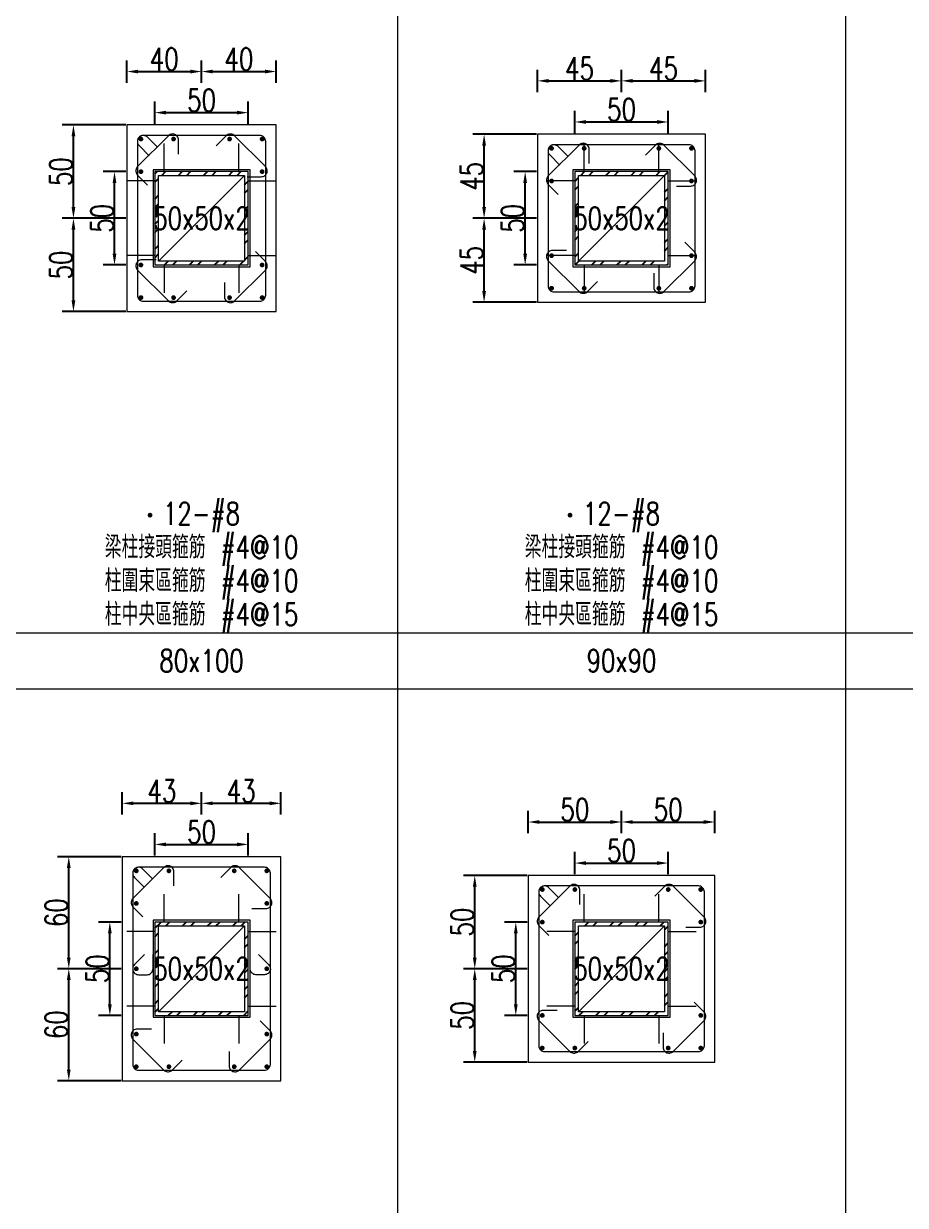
# Model space of a CAD drawing. Header units: millimetres. Extents: x 0 to 3905, y 0 to 8880.
# Drawn here: x 2925 to 3397, y 7763 to 8396 of the extents above; entities that cross this region are included whole.
import ezdxf
from ezdxf.enums import TextEntityAlignment as Align

# ---------------------------------------------------------------- set-up
doc = ezdxf.new("R2010")
doc.units = ezdxf.units.MM
doc.layers.get('DEFPOINTS').update_dxf_attribs({"color": 3})
for name, color, linetype in [('Hatch線', 6, 'Continuous'), ('主筋斷面', 2, 'Continuous'), ('文字-主筋根數', 7, 'Continuous'), ('文字-剪力筋 中央區', 7, 'Continuous'), ('文字-剪力筋-BC', 7, 'Continuous'), ('文字-剪力筋-圍束區', 7, 'Continuous'), ('文字-斷面尺寸', 7, 'Continuous'), ('文字-輔助字', 7, 'Continuous'), ('柱斷面線', 4, 'Continuous'), ('標註字', 4, 'Continuous'), ('箍筋線', 1, 'Continuous'), ('網格線', 7, 'Continuous'), ('鋼柱', 11, 'Continuous')]:
    doc.layers.add(name, color=color, linetype=linetype)
doc.styles.add('note', font='txt.shx', dxfattribs={"width": 0.75, "height": 12})
doc.styles.add('txt', font='txt.shx', dxfattribs={"height": 0.2, "bigfont": 'chineset.shx'})
doc.dimstyles.new('RCAD_DIM', dxfattribs={"dimtxt": 12, "dimasz": 6, "dimexe": 6, "dimexo": 0.625, "dimtad": 1, "dimdec": 0, "dimdsep": 46, "dimtxsty": 'note', "dimcen": 2.5, "dimclrd": 256, "dimclre": 256, "dimclrt": 256, "dimadec": 0, "dimazin": 0, "dimtfac": 1, "dimtmove": 0, "dimatfit": 3, "dimfxl": 0, "dimtolj": 1, "dimarcsym": 0})

# ---------------------------------------------------------------- blocks, each defined once
blk = doc.blocks.new('*D1716')
at = {"layer": 'DEFPOINTS', "color": 0}
for p in [(3045, 7956.625), (2995, 7950), (3045, 7950)]:
    blk.add_point(p, dxfattribs=at)
at = {"layer": '標註字', "lineweight": -2}
for p, q in [((2995, 7950.625), (2995, 7962.625)), ((3045, 7950.625), (3045, 7962.625)), ((3001, 7956.625), (3039, 7956.625))]:
    blk.add_line(p, q, dxfattribs=at)
at = {"layer": '標註字'}
for points in [[(3001, 7957.625), (3001, 7955.625), (2995, 7956.625)], [(3039, 7955.625), (3039, 7957.625), (3045, 7956.625)]]:
    blk.add_solid(points, dxfattribs=at)
at = {"layer": '標註字', "insert": (3020, 7963.25), "char_height": 12, "attachment_point": 5, "style": 'note'}
blk.add_mtext('\\A1;50', dxfattribs=at)
blk = doc.blocks.new('*D1717')
at = {"layer": 'DEFPOINTS', "color": 0}
for p in [(2970.875, 7915), (2977.5, 7915), (2977.5, 7865)]:
    blk.add_point(p, dxfattribs=at)
at = {"layer": '標註字', "lineweight": -2}
for p, q in [((2976.875, 7915), (2964.875, 7915)), ((2970.875, 7871), (2970.875, 7909)), ((2976.875, 7865), (2964.875, 7865))]:
    blk.add_line(p, q, dxfattribs=at)
at = {"layer": '標註字'}
for points in [[(2971.875, 7909), (2969.875, 7909), (2970.875, 7915)], [(2969.875, 7871), (2971.875, 7871), (2970.875, 7865)]]:
    blk.add_solid(points, dxfattribs=at)
at = {"layer": '標註字', "insert": (2964.25, 7890), "char_height": 12, "attachment_point": 5, "rotation": 90, "style": 'note'}
blk.add_mtext('\\A1;50', dxfattribs=at)
blk = doc.blocks.new('*D1718')
at = {"layer": 'DEFPOINTS', "color": 0}
for p in [(3020, 7978.625), (2977.5, 7972), (3020, 7972)]:
    blk.add_point(p, dxfattribs=at)
at = {"layer": '標註字', "lineweight": -2}
for p, q in [((2977.5, 7972.625), (2977.5, 7984.625)), ((3020, 7972.625), (3020, 7984.625)), ((2983.5, 7978.625), (3014, 7978.625))]:
    blk.add_line(p, q, dxfattribs=at)
at = {"layer": '標註字'}
for points in [[(2983.5, 7979.625), (2983.5, 7977.625), (2977.5, 7978.625)], [(3014, 7977.625), (3014, 7979.625), (3020, 7978.625)]]:
    blk.add_solid(points, dxfattribs=at)
at = {"layer": '標註字', "insert": (2998.75, 7985.25), "char_height": 12, "attachment_point": 5, "style": 'note'}
blk.add_mtext('\\A1;43', dxfattribs=at)
blk = doc.blocks.new('*D1719')
at = {"layer": 'DEFPOINTS', "color": 0}
for p in [(3062.5, 7978.625), (3020, 7972), (3062.5, 7972)]:
    blk.add_point(p, dxfattribs=at)
at = {"layer": '標註字', "lineweight": -2}
for p, q in [((3020, 7972.625), (3020, 7984.625)), ((3062.5, 7972.625), (3062.5, 7984.625)), ((3026, 7978.625), (3056.5, 7978.625))]:
    blk.add_line(p, q, dxfattribs=at)
at = {"layer": '標註字'}
for points in [[(3026, 7979.625), (3026, 7977.625), (3020, 7978.625)], [(3056.5, 7977.625), (3056.5, 7979.625), (3062.5, 7978.625)]]:
    blk.add_solid(points, dxfattribs=at)
at = {"layer": '標註字', "insert": (3041.25, 7985.25), "char_height": 12, "attachment_point": 5, "style": 'note'}
blk.add_mtext('\\A1;43', dxfattribs=at)
blk = doc.blocks.new('*D1720')
at = {"layer": 'DEFPOINTS', "color": 0}
for p in [(2948.875, 7890), (2977.5, 7890), (2977.5, 7830)]:
    blk.add_point(p, dxfattribs=at)
at = {"layer": '標註字', "lineweight": -2}
for p, q in [((2976.875, 7890), (2942.875, 7890)), ((2948.875, 7836), (2948.875, 7884)), ((2976.875, 7830), (2942.875, 7830))]:
    blk.add_line(p, q, dxfattribs=at)
at = {"layer": '標註字'}
for points in [[(2949.875, 7884), (2947.875, 7884), (2948.875, 7890)], [(2947.875, 7836), (2949.875, 7836), (2948.875, 7830)]]:
    blk.add_solid(points, dxfattribs=at)
at = {"layer": '標註字', "insert": (2942.25, 7860), "char_height": 12, "attachment_point": 5, "rotation": 90, "style": 'note'}
blk.add_mtext('\\A1;60', dxfattribs=at)
blk = doc.blocks.new('*D1721')
at = {"layer": 'DEFPOINTS', "color": 0}
for p in [(2948.875, 7950), (2977.5, 7950), (2977.5, 7890)]:
    blk.add_point(p, dxfattribs=at)
at = {"layer": '標註字', "lineweight": -2}
for p, q in [((2976.875, 7950), (2942.875, 7950)), ((2948.875, 7896), (2948.875, 7944)), ((2976.875, 7890), (2942.875, 7890))]:
    blk.add_line(p, q, dxfattribs=at)
at = {"layer": '標註字'}
for points in [[(2949.875, 7944), (2947.875, 7944), (2948.875, 7950)], [(2947.875, 7896), (2949.875, 7896), (2948.875, 7890)]]:
    blk.add_solid(points, dxfattribs=at)
at = {"layer": '標註字', "insert": (2942.25, 7920), "char_height": 12, "attachment_point": 5, "rotation": 90, "style": 'note'}
blk.add_mtext('\\A1;60', dxfattribs=at)
blk = doc.blocks.new('Circle_Filled')
at = {"const_width": 0.5}
blk.add_lwpolyline([(-0.25, 0, 1), (0.25, 0, 1)], format="xyb", close=True, dxfattribs=at)
blk = doc.blocks.new('*D1722')
at = {"layer": 'DEFPOINTS', "color": 0}
for p in [(3045, 8348.625), (2995, 8342), (3045, 8342)]:
    blk.add_point(p, dxfattribs=at)
at = {"layer": '標註字', "lineweight": -2}
for p, q in [((2995, 8342.625), (2995, 8354.625)), ((3045, 8342.625), (3045, 8354.625)), ((3001, 8348.625), (3039, 8348.625))]:
    blk.add_line(p, q, dxfattribs=at)
at = {"layer": '標註字'}
for points in [[(3001, 8349.625), (3001, 8347.625), (2995, 8348.625)], [(3039, 8347.625), (3039, 8349.625), (3045, 8348.625)]]:
    blk.add_solid(points, dxfattribs=at)
at = {"layer": '標註字', "insert": (3020, 8355.25), "char_height": 12, "attachment_point": 5, "style": 'note'}
blk.add_mtext('\\A1;50', dxfattribs=at)
blk = doc.blocks.new('*D1723')
at = {"layer": 'DEFPOINTS', "color": 0}
for p in [(2973.375, 8317), (2980, 8317), (2980, 8267)]:
    blk.add_point(p, dxfattribs=at)
at = {"layer": '標註字', "lineweight": -2}
for p, q in [((2979.375, 8317), (2967.375, 8317)), ((2973.375, 8273), (2973.375, 8311)), ((2979.375, 8267), (2967.375, 8267))]:
    blk.add_line(p, q, dxfattribs=at)
at = {"layer": '標註字'}
for points in [[(2974.375, 8311), (2972.375, 8311), (2973.375, 8317)], [(2972.375, 8273), (2974.375, 8273), (2973.375, 8267)]]:
    blk.add_solid(points, dxfattribs=at)
at = {"layer": '標註字', "insert": (2966.75, 8292), "char_height": 12, "attachment_point": 5, "rotation": 90, "style": 'note'}
blk.add_mtext('\\A1;50', dxfattribs=at)
blk = doc.blocks.new('*D1724')
at = {"layer": 'DEFPOINTS', "color": 0}
for p in [(3020, 8370.625), (2980, 8364), (3020, 8364)]:
    blk.add_point(p, dxfattribs=at)
at = {"layer": '標註字', "lineweight": -2}
for p, q in [((2980, 8364.625), (2980, 8376.625)), ((3020, 8364.625), (3020, 8376.625)), ((2986, 8370.625), (3014, 8370.625))]:
    blk.add_line(p, q, dxfattribs=at)
at = {"layer": '標註字'}
for points in [[(2986, 8371.625), (2986, 8369.625), (2980, 8370.625)], [(3014, 8369.625), (3014, 8371.625), (3020, 8370.625)]]:
    blk.add_solid(points, dxfattribs=at)
at = {"layer": '標註字', "insert": (3000, 8377.25), "char_height": 12, "attachment_point": 5, "style": 'note'}
blk.add_mtext('\\A1;40', dxfattribs=at)
blk = doc.blocks.new('*D1725')
at = {"layer": 'DEFPOINTS', "color": 0}
for p in [(3060, 8370.625), (3020, 8364), (3060, 8364)]:
    blk.add_point(p, dxfattribs=at)
at = {"layer": '標註字', "lineweight": -2}
for p, q in [((3020, 8364.625), (3020, 8376.625)), ((3060, 8364.625), (3060, 8376.625)), ((3026, 8370.625), (3054, 8370.625))]:
    blk.add_line(p, q, dxfattribs=at)
at = {"layer": '標註字'}
for points in [[(3026, 8371.625), (3026, 8369.625), (3020, 8370.625)], [(3054, 8369.625), (3054, 8371.625), (3060, 8370.625)]]:
    blk.add_solid(points, dxfattribs=at)
at = {"layer": '標註字', "insert": (3040, 8377.25), "char_height": 12, "attachment_point": 5, "style": 'note'}
blk.add_mtext('\\A1;40', dxfattribs=at)
blk = doc.blocks.new('*D1726')
at = {"layer": 'DEFPOINTS', "color": 0}
for p in [(2951.375, 8292), (2980, 8292), (2980, 8242)]:
    blk.add_point(p, dxfattribs=at)
at = {"layer": '標註字', "lineweight": -2}
for p, q in [((2979.375, 8292), (2945.375, 8292)), ((2951.375, 8248), (2951.375, 8286)), ((2979.375, 8242), (2945.375, 8242))]:
    blk.add_line(p, q, dxfattribs=at)
at = {"layer": '標註字'}
for points in [[(2952.375, 8286), (2950.375, 8286), (2951.375, 8292)], [(2950.375, 8248), (2952.375, 8248), (2951.375, 8242)]]:
    blk.add_solid(points, dxfattribs=at)
at = {"layer": '標註字', "insert": (2944.75, 8267), "char_height": 12, "attachment_point": 5, "rotation": 90, "style": 'note'}
blk.add_mtext('\\A1;50', dxfattribs=at)
blk = doc.blocks.new('*D1727')
at = {"layer": 'DEFPOINTS', "color": 0}
for p in [(2951.375, 8342), (2980, 8342), (2980, 8292)]:
    blk.add_point(p, dxfattribs=at)
at = {"layer": '標註字', "lineweight": -2}
for p, q in [((2979.375, 8342), (2945.375, 8342)), ((2951.375, 8298), (2951.375, 8336)), ((2979.375, 8292), (2945.375, 8292))]:
    blk.add_line(p, q, dxfattribs=at)
at = {"layer": '標註字'}
for points in [[(2952.375, 8336), (2950.375, 8336), (2951.375, 8342)], [(2950.375, 8298), (2952.375, 8298), (2951.375, 8292)]]:
    blk.add_solid(points, dxfattribs=at)
at = {"layer": '標註字', "insert": (2944.75, 8317), "char_height": 12, "attachment_point": 5, "rotation": 90, "style": 'note'}
blk.add_mtext('\\A1;50', dxfattribs=at)
blk = doc.blocks.new('*D1848')
at = {"layer": 'DEFPOINTS', "color": 0}
for p in [(3270, 7946.625), (3220, 7940), (3270, 7940)]:
    blk.add_point(p, dxfattribs=at)
at = {"layer": '標註字', "lineweight": -2}
for p, q in [((3220, 7940.625), (3220, 7952.625)), ((3270, 7940.625), (3270, 7952.625)), ((3226, 7946.625), (3264, 7946.625))]:
    blk.add_line(p, q, dxfattribs=at)
at = {"layer": '標註字'}
for points in [[(3226, 7947.625), (3226, 7945.625), (3220, 7946.625)], [(3264, 7945.625), (3264, 7947.625), (3270, 7946.625)]]:
    blk.add_solid(points, dxfattribs=at)
at = {"layer": '標註字', "insert": (3245, 7953.25), "char_height": 12, "attachment_point": 5, "style": 'note'}
blk.add_mtext('\\A1;50', dxfattribs=at)
blk = doc.blocks.new('*D1849')
at = {"layer": 'DEFPOINTS', "color": 0}
for p in [(3188.375, 7915), (3195, 7915), (3195, 7865)]:
    blk.add_point(p, dxfattribs=at)
at = {"layer": '標註字', "lineweight": -2}
for p, q in [((3194.375, 7915), (3182.375, 7915)), ((3188.375, 7871), (3188.375, 7909)), ((3194.375, 7865), (3182.375, 7865))]:
    blk.add_line(p, q, dxfattribs=at)
at = {"layer": '標註字'}
for points in [[(3189.375, 7909), (3187.375, 7909), (3188.375, 7915)], [(3187.375, 7871), (3189.375, 7871), (3188.375, 7865)]]:
    blk.add_solid(points, dxfattribs=at)
at = {"layer": '標註字', "insert": (3181.75, 7890), "char_height": 12, "attachment_point": 5, "rotation": 90, "style": 'note'}
blk.add_mtext('\\A1;50', dxfattribs=at)
blk = doc.blocks.new('*D1850')
at = {"layer": 'DEFPOINTS', "color": 0}
for p in [(3245, 7968.625), (3195, 7962), (3245, 7962)]:
    blk.add_point(p, dxfattribs=at)
at = {"layer": '標註字', "lineweight": -2}
for p, q in [((3195, 7962.625), (3195, 7974.625)), ((3245, 7962.625), (3245, 7974.625)), ((3201, 7968.625), (3239, 7968.625))]:
    blk.add_line(p, q, dxfattribs=at)
at = {"layer": '標註字'}
for points in [[(3201, 7969.625), (3201, 7967.625), (3195, 7968.625)], [(3239, 7967.625), (3239, 7969.625), (3245, 7968.625)]]:
    blk.add_solid(points, dxfattribs=at)
at = {"layer": '標註字', "insert": (3220, 7975.25), "char_height": 12, "attachment_point": 5, "style": 'note'}
blk.add_mtext('\\A1;50', dxfattribs=at)
blk = doc.blocks.new('*D1851')
at = {"layer": 'DEFPOINTS', "color": 0}
for p in [(3295, 7968.625), (3245, 7962), (3295, 7962)]:
    blk.add_point(p, dxfattribs=at)
at = {"layer": '標註字', "lineweight": -2}
for p, q in [((3245, 7962.625), (3245, 7974.625)), ((3295, 7962.625), (3295, 7974.625)), ((3251, 7968.625), (3289, 7968.625))]:
    blk.add_line(p, q, dxfattribs=at)
at = {"layer": '標註字'}
for points in [[(3251, 7969.625), (3251, 7967.625), (3245, 7968.625)], [(3289, 7967.625), (3289, 7969.625), (3295, 7968.625)]]:
    blk.add_solid(points, dxfattribs=at)
at = {"layer": '標註字', "insert": (3270, 7975.25), "char_height": 12, "attachment_point": 5, "style": 'note'}
blk.add_mtext('\\A1;50', dxfattribs=at)
blk = doc.blocks.new('*D1852')
at = {"layer": 'DEFPOINTS', "color": 0}
for p in [(3166.375, 7890), (3195, 7890), (3195, 7840)]:
    blk.add_point(p, dxfattribs=at)
at = {"layer": '標註字', "lineweight": -2}
for p, q in [((3194.375, 7890), (3160.375, 7890)), ((3166.375, 7846), (3166.375, 7884)), ((3194.375, 7840), (3160.375, 7840))]:
    blk.add_line(p, q, dxfattribs=at)
at = {"layer": '標註字'}
for points in [[(3167.375, 7884), (3165.375, 7884), (3166.375, 7890)], [(3165.375, 7846), (3167.375, 7846), (3166.375, 7840)]]:
    blk.add_solid(points, dxfattribs=at)
at = {"layer": '標註字', "insert": (3159.75, 7865), "char_height": 12, "attachment_point": 5, "rotation": 90, "style": 'note'}
blk.add_mtext('\\A1;50', dxfattribs=at)
blk = doc.blocks.new('*D1853')
at = {"layer": 'DEFPOINTS', "color": 0}
for p in [(3166.375, 7940), (3195, 7940), (3195, 7890)]:
    blk.add_point(p, dxfattribs=at)
at = {"layer": '標註字', "lineweight": -2}
for p, q in [((3194.375, 7940), (3160.375, 7940)), ((3166.375, 7896), (3166.375, 7934)), ((3194.375, 7890), (3160.375, 7890))]:
    blk.add_line(p, q, dxfattribs=at)
at = {"layer": '標註字'}
for points in [[(3167.375, 7934), (3165.375, 7934), (3166.375, 7940)], [(3165.375, 7896), (3167.375, 7896), (3166.375, 7890)]]:
    blk.add_solid(points, dxfattribs=at)
at = {"layer": '標註字', "insert": (3159.75, 7915), "char_height": 12, "attachment_point": 5, "rotation": 90, "style": 'note'}
blk.add_mtext('\\A1;50', dxfattribs=at)
blk = doc.blocks.new('*D1854')
at = {"layer": 'DEFPOINTS', "color": 0}
for p in [(3270, 8343.625), (3220, 8337), (3270, 8337)]:
    blk.add_point(p, dxfattribs=at)
at = {"layer": '標註字', "lineweight": -2}
for p, q in [((3220, 8337.625), (3220, 8349.625)), ((3226, 8343.625), (3264, 8343.625)), ((3270, 8337.625), (3270, 8349.625))]:
    blk.add_line(p, q, dxfattribs=at)
at = {"layer": '標註字'}
for points in [[(3226, 8344.625), (3226, 8342.625), (3220, 8343.625)], [(3264, 8342.625), (3264, 8344.625), (3270, 8343.625)]]:
    blk.add_solid(points, dxfattribs=at)
at = {"layer": '標註字', "insert": (3245, 8350.25), "char_height": 12, "attachment_point": 5, "style": 'note'}
blk.add_mtext('\\A1;50', dxfattribs=at)
blk = doc.blocks.new('*D1855')
at = {"layer": 'DEFPOINTS', "color": 0}
for p in [(3193.375, 8317), (3200, 8317), (3200, 8267)]:
    blk.add_point(p, dxfattribs=at)
at = {"layer": '標註字', "lineweight": -2}
for p, q in [((3199.375, 8317), (3187.375, 8317)), ((3193.375, 8273), (3193.375, 8311)), ((3199.375, 8267), (3187.375, 8267))]:
    blk.add_line(p, q, dxfattribs=at)
at = {"layer": '標註字'}
for points in [[(3194.375, 8311), (3192.375, 8311), (3193.375, 8317)], [(3192.375, 8273), (3194.375, 8273), (3193.375, 8267)]]:
    blk.add_solid(points, dxfattribs=at)
at = {"layer": '標註字', "insert": (3186.75, 8292), "char_height": 12, "attachment_point": 5, "rotation": 90, "style": 'note'}
blk.add_mtext('\\A1;50', dxfattribs=at)
blk = doc.blocks.new('*D1856')
at = {"layer": 'DEFPOINTS', "color": 0}
for p in [(3245, 8365.625), (3200, 8359), (3245, 8359)]:
    blk.add_point(p, dxfattribs=at)
at = {"layer": '標註字', "lineweight": -2}
for p, q in [((3200, 8359.625), (3200, 8371.625)), ((3245, 8359.625), (3245, 8371.625)), ((3206, 8365.625), (3239, 8365.625))]:
    blk.add_line(p, q, dxfattribs=at)
at = {"layer": '標註字'}
for points in [[(3206, 8366.625), (3206, 8364.625), (3200, 8365.625)], [(3239, 8364.625), (3239, 8366.625), (3245, 8365.625)]]:
    blk.add_solid(points, dxfattribs=at)
at = {"layer": '標註字', "insert": (3222.5, 8372.25), "char_height": 12, "attachment_point": 5, "style": 'note'}
blk.add_mtext('\\A1;45', dxfattribs=at)
blk = doc.blocks.new('*D1857')
at = {"layer": 'DEFPOINTS', "color": 0}
for p in [(3290, 8365.625), (3245, 8359), (3290, 8359)]:
    blk.add_point(p, dxfattribs=at)
at = {"layer": '標註字', "lineweight": -2}
for p, q in [((3245, 8359.625), (3245, 8371.625)), ((3290, 8359.625), (3290, 8371.625)), ((3251, 8365.625), (3284, 8365.625))]:
    blk.add_line(p, q, dxfattribs=at)
at = {"layer": '標註字'}
for points in [[(3251, 8366.625), (3251, 8364.625), (3245, 8365.625)], [(3284, 8364.625), (3284, 8366.625), (3290, 8365.625)]]:
    blk.add_solid(points, dxfattribs=at)
at = {"layer": '標註字', "insert": (3267.5, 8372.25), "char_height": 12, "attachment_point": 5, "style": 'note'}
blk.add_mtext('\\A1;45', dxfattribs=at)
blk = doc.blocks.new('*D1858')
at = {"layer": 'DEFPOINTS', "color": 0}
for p in [(3171.375, 8292), (3200, 8292), (3200, 8247)]:
    blk.add_point(p, dxfattribs=at)
at = {"layer": '標註字', "lineweight": -2}
for p, q in [((3199.375, 8292), (3165.375, 8292)), ((3171.375, 8253), (3171.375, 8286)), ((3199.375, 8247), (3165.375, 8247))]:
    blk.add_line(p, q, dxfattribs=at)
at = {"layer": '標註字'}
for points in [[(3172.375, 8286), (3170.375, 8286), (3171.375, 8292)], [(3170.375, 8253), (3172.375, 8253), (3171.375, 8247)]]:
    blk.add_solid(points, dxfattribs=at)
at = {"layer": '標註字', "insert": (3164.75, 8269.5), "char_height": 12, "attachment_point": 5, "rotation": 90, "style": 'note'}
blk.add_mtext('\\A1;45', dxfattribs=at)
blk = doc.blocks.new('*D1859')
at = {"layer": 'DEFPOINTS', "color": 0}
for p in [(3171.375, 8337), (3200, 8337), (3200, 8292)]:
    blk.add_point(p, dxfattribs=at)
at = {"layer": '標註字', "lineweight": -2}
for p, q in [((3199.375, 8337), (3165.375, 8337)), ((3171.375, 8298), (3171.375, 8331)), ((3199.375, 8292), (3165.375, 8292))]:
    blk.add_line(p, q, dxfattribs=at)
at = {"layer": '標註字'}
for points in [[(3172.375, 8331), (3170.375, 8331), (3171.375, 8337)], [(3170.375, 8298), (3172.375, 8298), (3171.375, 8292)]]:
    blk.add_solid(points, dxfattribs=at)
at = {"layer": '標註字', "insert": (3164.75, 8314.5), "char_height": 12, "attachment_point": 5, "rotation": 90, "style": 'note'}
blk.add_mtext('\\A1;45', dxfattribs=at)

msp = doc.modelspace()

# ---------------------------------------------------------------- hatches: boundary and pattern name
at = {"layer": 'Hatch線'}
h = msp.add_hatch(dxfattribs=at)
h.set_pattern_fill('ANSI32', color=256, style=0)
h.paths.add_polyline_path([(2995, 8267), (3045, 8267), (3045, 8317), (2995, 8317)], flags=17)
h.paths.add_polyline_path([(2997, 8269), (2997, 8315), (3043, 8315), (3043, 8269)])
h = msp.add_hatch(dxfattribs=at)
h.set_pattern_fill('ANSI32', color=256, style=0)
h.paths.add_polyline_path([(3220, 8267), (3270, 8267), (3270, 8317), (3220, 8317)], flags=17)
h.paths.add_polyline_path([(3222, 8269), (3222, 8315), (3268, 8315), (3268, 8269)])
h = msp.add_hatch(dxfattribs=at)
h.set_pattern_fill('ANSI32', color=256, style=0)
h.paths.add_polyline_path([(2995, 7865), (3045, 7865), (3045, 7915), (2995, 7915)], flags=17)
h.paths.add_polyline_path([(2997, 7867), (2997, 7913), (3043, 7913), (3043, 7867)])
h = msp.add_hatch(dxfattribs=at)
h.set_pattern_fill('ANSI32', color=256, style=0)
h.paths.add_polyline_path([(3220, 7865), (3270, 7865), (3270, 7915), (3220, 7915)], flags=17)
h.paths.add_polyline_path([(3222, 7867), (3222, 7913), (3268, 7913), (3268, 7867)])

# ---------------------------------------------------------------- linework, layer by layer
at = {"layer": 'DEFPOINTS', "lineweight": 5}
for points in [[(3000, 8317), (3000, 8332)], [(3040, 8317), (3040, 8332)], [(3225, 8317), (3225, 8332)], [(3265, 8317), (3265, 8332)], [(2995, 8266), (3046, 8266), (3046, 8318), (2994, 8318), (2994, 8266), (2995, 8266)], [(3220, 8266), (3271, 8266), (3271, 8318), (3219, 8318), (3219, 8266), (3220, 8266)], [(2995, 8312), (2980, 8312)], [(2997, 8269), (3043, 8315)], [(3045, 8312), (3060, 8312)], [(3220, 8312), (3205, 8312)], [(3222, 8269), (3268, 8315)], [(3270, 8312), (3285, 8312)], [(2995, 8272), (2980, 8272)], [(3045, 8272), (3060, 8272)], [(3220, 8272), (3205, 8272)], [(3270, 8272), (3285, 8272)], [(3000, 8267), (3000, 8252)], [(3040, 8267), (3040, 8252)], [(3225, 8267), (3225, 8252)], [(3265, 8267), (3265, 8252)], [(3000, 7915), (3000, 7930)], [(3040, 7915), (3040, 7930)], [(3225, 7915), (3225, 7930)], [(3265, 7915), (3265, 7930)], [(2995, 7864), (3046, 7864), (3046, 7916), (2994, 7916), (2994, 7864), (2995, 7864)], [(2997, 7867), (3043, 7913)], [(3220, 7864), (3271, 7864), (3271, 7916), (3219, 7916), (3219, 7864), (3220, 7864)], [(3222, 7867), (3268, 7913)], [(2995, 7910), (2980, 7910)], [(3045, 7910), (3060, 7910)], [(3220, 7910), (3205, 7910)], [(3270, 7910), (3285, 7910)], [(2995, 7870), (2980, 7870)], [(3045, 7870), (3060, 7870)], [(3220, 7870), (3205, 7870)], [(3270, 7870), (3285, 7870)], [(3000, 7865), (3000, 7850)], [(3040, 7865), (3040, 7850)], [(3225, 7865), (3225, 7850)], [(3265, 7865), (3265, 7850)]]:
    msp.add_lwpolyline(points, dxfattribs=at)
at = {"layer": '柱斷面線', "lineweight": 5}
for points in [[(2980, 8242), (3060, 8242), (3060, 8342), (2980, 8342), (2980, 8242)], [(3200, 8247), (3290, 8247), (3290, 8337), (3200, 8337), (3200, 8247)], [(2977.5, 7830), (3062.5, 7830), (3062.5, 7950), (2977.5, 7950), (2977.5, 7830)], [(3195, 7840), (3295, 7840), (3295, 7940), (3195, 7940), (3195, 7840)]]:
    msp.add_lwpolyline(points, dxfattribs=at)
at = {"layer": '箍筋線', "lineweight": 5}
for points in [[(3007.73, 8326.39), (3007.73, 8334.01), (3007.68, 8334.54), (3007.55, 8335.06), (3007.33, 8335.55), (3007.03, 8335.99), (3006.67, 8336.38), (3006.24, 8336.7), (3005.77, 8336.94), (3005.26, 8337.11), (3004.73, 8337.18), (3004.2, 8337.17), (3003.67, 8337.06), (3003.17, 8336.87), (3002.71, 8336.6), (3002.31, 8336.26), (2985.74, 8319.69), (2985.39, 8319.27), (2985.11, 8318.79), (2984.92, 8318.27), (2984.83, 8317.73), (2984.83, 8317.17), (2984.92, 8316.63), (2985.11, 8316.11), (2985.39, 8315.63), (2985.74, 8315.2), (2991.13, 8309.82)], [(3044.39, 8314.27), (3052.01, 8314.27), (3052.54, 8314.32), (3053.06, 8314.45), (3053.55, 8314.67), (3053.99, 8314.97), (3054.38, 8315.33), (3054.7, 8315.76), (3054.94, 8316.23), (3055.11, 8316.74), (3055.18, 8317.27), (3055.17, 8317.8), (3055.06, 8318.33), (3054.87, 8318.83), (3054.6, 8319.29), (3054.26, 8319.69), (3037.69, 8336.26), (3037.27, 8336.61), (3036.79, 8336.89), (3036.27, 8337.08), (3035.73, 8337.17), (3035.17, 8337.17), (3034.63, 8337.08), (3034.11, 8336.89), (3033.63, 8336.61), (3033.2, 8336.26), (3027.82, 8330.87)], [(2996.44, 8330.05), (2991.06, 8335.44), (2990.65, 8335.78), (2990.19, 8336.05), (2989.69, 8336.24), (2989.17, 8336.35), (2988.63, 8336.36), (2988.1, 8336.29), (2987.59, 8336.12), (2987.12, 8335.88), (2986.69, 8335.56), (2986.33, 8335.17), (2986.03, 8334.73), (2985.81, 8334.24), (2985.68, 8333.72), (2985.63, 8333.19), (2985.63, 8250.81), (2985.68, 8250.26), (2985.83, 8249.72), (2986.06, 8249.22), (2986.38, 8248.77), (2986.77, 8248.38), (2987.22, 8248.06), (2987.72, 8247.83), (2988.26, 8247.68), (2988.81, 8247.63), (3051.19, 8247.63), (3051.74, 8247.68), (3052.28, 8247.83), (3052.78, 8248.06), (3053.23, 8248.38), (3053.62, 8248.77), (3053.94, 8249.22), (3054.17, 8249.72), (3054.32, 8250.26), (3054.37, 8250.81), (3054.37, 8333.19), (3054.32, 8333.74), (3054.17, 8334.28), (3053.94, 8334.78), (3053.62, 8335.23), (3053.23, 8335.62), (3052.78, 8335.94), (3052.28, 8336.17), (3051.74, 8336.32), (3051.19, 8336.37), (2988.81, 8336.37), (2988.28, 8336.32), (2987.76, 8336.19), (2987.27, 8335.97), (2986.83, 8335.67), (2986.44, 8335.31), (2986.12, 8334.88), (2985.88, 8334.41), (2985.71, 8333.9), (2985.64, 8333.37), (2985.65, 8332.83), (2985.76, 8332.31), (2985.95, 8331.81), (2986.22, 8331.35), (2986.56, 8330.94), (2991.95, 8325.56)], [(3227.73, 8321.39), (3227.73, 8329.01), (3227.68, 8329.54), (3227.55, 8330.06), (3227.33, 8330.55), (3227.03, 8330.99), (3226.67, 8331.38), (3226.24, 8331.7), (3225.77, 8331.94), (3225.26, 8332.11), (3224.73, 8332.18), (3224.2, 8332.17), (3223.67, 8332.06), (3223.17, 8331.87), (3222.71, 8331.6), (3222.31, 8331.26), (3205.74, 8314.69), (3205.39, 8314.27), (3205.11, 8313.79), (3204.92, 8313.27), (3204.83, 8312.73), (3204.83, 8312.17), (3204.92, 8311.63), (3205.11, 8311.11), (3205.39, 8310.63), (3205.74, 8310.2), (3211.13, 8304.82)], [(3216.44, 8325.05), (3211.06, 8330.44), (3210.65, 8330.78), (3210.19, 8331.05), (3209.69, 8331.24), (3209.17, 8331.35), (3208.63, 8331.36), (3208.1, 8331.29), (3207.59, 8331.12), (3207.12, 8330.88), (3206.69, 8330.56), (3206.33, 8330.17), (3206.03, 8329.73), (3205.81, 8329.24), (3205.68, 8328.72), (3205.63, 8328.19), (3205.63, 8255.81), (3205.68, 8255.26), (3205.83, 8254.72), (3206.06, 8254.22), (3206.38, 8253.77), (3206.77, 8253.38), (3207.22, 8253.06), (3207.72, 8252.83), (3208.26, 8252.68), (3208.81, 8252.63), (3281.19, 8252.63), (3281.74, 8252.68), (3282.28, 8252.83), (3282.78, 8253.06), (3283.23, 8253.38), (3283.62, 8253.77), (3283.94, 8254.22), (3284.17, 8254.72), (3284.32, 8255.26), (3284.37, 8255.81), (3284.37, 8328.19), (3284.32, 8328.74), (3284.17, 8329.28), (3283.94, 8329.78), (3283.62, 8330.23), (3283.23, 8330.62), (3282.78, 8330.94), (3282.28, 8331.17), (3281.74, 8331.32), (3281.19, 8331.37), (3208.81, 8331.37), (3208.28, 8331.32), (3207.76, 8331.19), (3207.27, 8330.97), (3206.83, 8330.67), (3206.44, 8330.31), (3206.12, 8329.88), (3205.88, 8329.41), (3205.71, 8328.9), (3205.64, 8328.37), (3205.65, 8327.83), (3205.76, 8327.31), (3205.95, 8326.81), (3206.22, 8326.35), (3206.56, 8325.94), (3211.95, 8320.56)], [(3274.39, 8309.27), (3282.01, 8309.27), (3282.54, 8309.32), (3283.06, 8309.45), (3283.55, 8309.67), (3283.99, 8309.97), (3284.38, 8310.33), (3284.7, 8310.76), (3284.94, 8311.23), (3285.11, 8311.74), (3285.18, 8312.27), (3285.17, 8312.8), (3285.06, 8313.33), (3284.87, 8313.83), (3284.6, 8314.29), (3284.26, 8314.69), (3267.69, 8331.26), (3267.27, 8331.61), (3266.79, 8331.89), (3266.27, 8332.08), (3265.73, 8332.17), (3265.17, 8332.17), (3264.63, 8332.08), (3264.11, 8331.89), (3263.63, 8331.61), (3263.2, 8331.26), (3257.82, 8325.87)], [(3032.27, 8257.61), (3032.27, 8249.99), (3032.32, 8249.46), (3032.45, 8248.94), (3032.67, 8248.45), (3032.97, 8248.01), (3033.33, 8247.62), (3033.76, 8247.3), (3034.23, 8247.06), (3034.74, 8246.89), (3035.27, 8246.82), (3035.8, 8246.83), (3036.33, 8246.94), (3036.83, 8247.13), (3037.29, 8247.4), (3037.69, 8247.74), (3054.26, 8264.31), (3054.61, 8264.73), (3054.89, 8265.21), (3055.08, 8265.73), (3055.17, 8266.27), (3055.17, 8266.83), (3055.08, 8267.37), (3054.89, 8267.89), (3054.61, 8268.37), (3054.26, 8268.8), (3048.87, 8274.18)], [(3215.61, 8274.73), (3207.99, 8274.73), (3207.46, 8274.68), (3206.94, 8274.55), (3206.45, 8274.33), (3206.01, 8274.03), (3205.62, 8273.67), (3205.3, 8273.24), (3205.06, 8272.77), (3204.89, 8272.26), (3204.82, 8271.73), (3204.83, 8271.2), (3204.94, 8270.67), (3205.13, 8270.17), (3205.4, 8269.71), (3205.74, 8269.31), (3222.31, 8252.74), (3222.73, 8252.39), (3223.21, 8252.11), (3223.73, 8251.92), (3224.27, 8251.83), (3224.83, 8251.83), (3225.37, 8251.92), (3225.89, 8252.11), (3226.37, 8252.39), (3226.8, 8252.74), (3232.18, 8258.13)], [(3262.27, 8262.61), (3262.27, 8254.99), (3262.32, 8254.46), (3262.45, 8253.94), (3262.67, 8253.45), (3262.97, 8253.01), (3263.33, 8252.62), (3263.76, 8252.3), (3264.23, 8252.06), (3264.74, 8251.89), (3265.27, 8251.82), (3265.8, 8251.83), (3266.33, 8251.94), (3266.83, 8252.13), (3267.29, 8252.4), (3267.69, 8252.74), (3284.26, 8269.31), (3284.61, 8269.73), (3284.89, 8270.21), (3285.08, 8270.73), (3285.17, 8271.27), (3285.17, 8271.83), (3285.08, 8272.37), (3284.89, 8272.89), (3284.61, 8273.37), (3284.26, 8273.8), (3278.87, 8279.18)], [(2995.61, 8269.73), (2987.99, 8269.73), (2987.46, 8269.68), (2986.94, 8269.55), (2986.45, 8269.33), (2986.01, 8269.03), (2985.62, 8268.67), (2985.3, 8268.24), (2985.06, 8267.77), (2984.89, 8267.26), (2984.82, 8266.73), (2984.83, 8266.2), (2984.94, 8265.67), (2985.13, 8265.17), (2985.4, 8264.71), (2985.74, 8264.31), (3002.31, 8247.74), (3002.73, 8247.39), (3003.21, 8247.11), (3003.73, 8246.92), (3004.27, 8246.83), (3004.83, 8246.83), (3005.37, 8246.92), (3005.89, 8247.11), (3006.37, 8247.39), (3006.8, 8247.74), (3012.18, 8253.13)], [(3005.23, 7934.39), (3005.23, 7942.01), (3005.18, 7942.54), (3005.05, 7943.06), (3004.83, 7943.55), (3004.53, 7943.99), (3004.17, 7944.38), (3003.74, 7944.7), (3003.27, 7944.94), (3002.76, 7945.11), (3002.23, 7945.18), (3001.7, 7945.17), (3001.17, 7945.06), (3000.67, 7944.87), (3000.21, 7944.6), (2999.81, 7944.26), (2983.24, 7927.69), (2982.89, 7927.27), (2982.61, 7926.79), (2982.42, 7926.27), (2982.33, 7925.73), (2982.33, 7925.17), (2982.42, 7924.63), (2982.61, 7924.11), (2982.89, 7923.63), (2983.24, 7923.2), (2988.63, 7917.82)], [(3046.89, 7922.27), (3054.51, 7922.27), (3055.04, 7922.32), (3055.56, 7922.45), (3056.05, 7922.67), (3056.49, 7922.97), (3056.88, 7923.33), (3057.2, 7923.76), (3057.44, 7924.23), (3057.61, 7924.74), (3057.68, 7925.27), (3057.67, 7925.8), (3057.56, 7926.33), (3057.37, 7926.83), (3057.1, 7927.29), (3056.76, 7927.69), (3040.19, 7944.26), (3039.77, 7944.61), (3039.29, 7944.89), (3038.77, 7945.08), (3038.23, 7945.17), (3037.67, 7945.17), (3037.13, 7945.08), (3036.61, 7944.89), (3036.13, 7944.61), (3035.7, 7944.26), (3030.32, 7938.87)], [(2993.94, 7938.05), (2988.56, 7943.44), (2988.15, 7943.78), (2987.69, 7944.05), (2987.19, 7944.24), (2986.67, 7944.35), (2986.13, 7944.36), (2985.6, 7944.29), (2985.09, 7944.12), (2984.62, 7943.88), (2984.19, 7943.56), (2983.83, 7943.17), (2983.53, 7942.73), (2983.31, 7942.24), (2983.18, 7941.72), (2983.13, 7941.19), (2983.13, 7838.81), (2983.18, 7838.26), (2983.33, 7837.72), (2983.56, 7837.22), (2983.88, 7836.77), (2984.27, 7836.38), (2984.72, 7836.06), (2985.22, 7835.83), (2985.76, 7835.68), (2986.31, 7835.63), (3053.69, 7835.63), (3054.24, 7835.68), (3054.78, 7835.83), (3055.28, 7836.06), (3055.73, 7836.38), (3056.12, 7836.77), (3056.44, 7837.22), (3056.67, 7837.72), (3056.82, 7838.26), (3056.87, 7838.81), (3056.87, 7941.19), (3056.82, 7941.74), (3056.67, 7942.28), (3056.44, 7942.78), (3056.12, 7943.23), (3055.73, 7943.62), (3055.28, 7943.94), (3054.78, 7944.17), (3054.24, 7944.32), (3053.69, 7944.37), (2986.31, 7944.37), (2985.78, 7944.32), (2985.26, 7944.19), (2984.77, 7943.97), (2984.33, 7943.67), (2983.94, 7943.31), (2983.62, 7942.88), (2983.38, 7942.41), (2983.21, 7941.9), (2983.14, 7941.37), (2983.15, 7940.83), (2983.26, 7940.31), (2983.45, 7939.81), (2983.72, 7939.35), (2984.06, 7938.94), (2989.45, 7933.56)], [(3222.73, 7924.39), (3222.73, 7932.01), (3222.68, 7932.54), (3222.55, 7933.06), (3222.33, 7933.55), (3222.03, 7933.99), (3221.67, 7934.38), (3221.24, 7934.7), (3220.77, 7934.94), (3220.26, 7935.11), (3219.73, 7935.18), (3219.2, 7935.17), (3218.67, 7935.06), (3218.17, 7934.87), (3217.71, 7934.6), (3217.31, 7934.26), (3200.74, 7917.69), (3200.39, 7917.27), (3200.11, 7916.79), (3199.92, 7916.27), (3199.83, 7915.73), (3199.83, 7915.17), (3199.92, 7914.63), (3200.11, 7914.11), (3200.39, 7913.63), (3200.74, 7913.2), (3206.13, 7907.82)], [(3211.44, 7928.05), (3206.06, 7933.44), (3205.65, 7933.78), (3205.19, 7934.05), (3204.69, 7934.24), (3204.17, 7934.35), (3203.63, 7934.36), (3203.1, 7934.29), (3202.59, 7934.12), (3202.12, 7933.88), (3201.69, 7933.56), (3201.33, 7933.17), (3201.03, 7932.73), (3200.81, 7932.24), (3200.68, 7931.72), (3200.63, 7931.19), (3200.63, 7848.81), (3200.68, 7848.26), (3200.83, 7847.72), (3201.06, 7847.22), (3201.38, 7846.77), (3201.77, 7846.38), (3202.22, 7846.06), (3202.72, 7845.83), (3203.26, 7845.68), (3203.81, 7845.63), (3286.19, 7845.63), (3286.74, 7845.68), (3287.28, 7845.83), (3287.78, 7846.06), (3288.23, 7846.38), (3288.62, 7846.77), (3288.94, 7847.22), (3289.17, 7847.72), (3289.32, 7848.26), (3289.37, 7848.81), (3289.37, 7931.19), (3289.32, 7931.74), (3289.17, 7932.28), (3288.94, 7932.78), (3288.62, 7933.23), (3288.23, 7933.62), (3287.78, 7933.94), (3287.28, 7934.17), (3286.74, 7934.32), (3286.19, 7934.37), (3203.81, 7934.37), (3203.28, 7934.32), (3202.76, 7934.19), (3202.27, 7933.97), (3201.83, 7933.67), (3201.44, 7933.31), (3201.12, 7932.88), (3200.88, 7932.41), (3200.71, 7931.9), (3200.64, 7931.37), (3200.65, 7930.83), (3200.76, 7930.31), (3200.95, 7929.81), (3201.22, 7929.35), (3201.56, 7928.94), (3206.95, 7923.56)], [(3279.39, 7912.27), (3287.01, 7912.27), (3287.54, 7912.32), (3288.06, 7912.45), (3288.55, 7912.67), (3288.99, 7912.97), (3289.38, 7913.33), (3289.7, 7913.76), (3289.94, 7914.23), (3290.11, 7914.74), (3290.18, 7915.27), (3290.17, 7915.8), (3290.06, 7916.33), (3289.87, 7916.83), (3289.6, 7917.29), (3289.26, 7917.69), (3272.69, 7934.26), (3272.27, 7934.61), (3271.79, 7934.89), (3271.27, 7935.08), (3270.73, 7935.17), (3270.17, 7935.17), (3269.63, 7935.08), (3269.11, 7934.89), (3268.63, 7934.61), (3268.2, 7934.26), (3262.82, 7928.87)], [(2989.45, 7897.63), (2984.06, 7892.25), (2983.72, 7891.84), (2983.45, 7891.38), (2983.26, 7890.88), (2983.15, 7890.36), (2983.14, 7889.82), (2983.21, 7889.29), (2983.38, 7888.78), (2983.62, 7888.31), (2983.94, 7887.88), (2984.33, 7887.52), (2984.77, 7887.22), (2985.26, 7887), (2985.78, 7886.87), (2986.31, 7886.83), (2990.83, 7886.83), (2991.38, 7886.87), (2991.91, 7887.02), (2992.41, 7887.25), (2992.87, 7887.57), (2993.26, 7887.96), (2993.57, 7888.41), (2993.81, 7888.91), (2993.95, 7889.45), (2994, 7890), (2994, 7897.62)], [(3050.55, 7897.63), (3055.94, 7892.25), (3056.28, 7891.84), (3056.55, 7891.38), (3056.74, 7890.88), (3056.85, 7890.36), (3056.86, 7889.82), (3056.79, 7889.29), (3056.62, 7888.78), (3056.38, 7888.31), (3056.06, 7887.88), (3055.67, 7887.52), (3055.23, 7887.22), (3054.74, 7887), (3054.22, 7886.87), (3053.69, 7886.83), (3049.17, 7886.83), (3048.62, 7886.87), (3048.09, 7887.02), (3047.59, 7887.25), (3047.13, 7887.57), (3046.74, 7887.96), (3046.43, 7888.41), (3046.19, 7888.91), (3046.05, 7889.45), (3046, 7890), (3046, 7897.62)], [(3267.27, 7855.61), (3267.27, 7847.99), (3267.32, 7847.46), (3267.45, 7846.94), (3267.67, 7846.45), (3267.97, 7846.01), (3268.33, 7845.62), (3268.76, 7845.3), (3269.23, 7845.06), (3269.74, 7844.89), (3270.27, 7844.82), (3270.8, 7844.83), (3271.33, 7844.94), (3271.83, 7845.13), (3272.29, 7845.4), (3272.69, 7845.74), (3289.26, 7862.31), (3289.61, 7862.73), (3289.89, 7863.21), (3290.08, 7863.73), (3290.17, 7864.27), (3290.17, 7864.83), (3290.08, 7865.37), (3289.89, 7865.89), (3289.61, 7866.37), (3289.26, 7866.8), (3283.87, 7872.18)], [(3210.61, 7867.73), (3202.99, 7867.73), (3202.46, 7867.68), (3201.94, 7867.55), (3201.45, 7867.33), (3201.01, 7867.03), (3200.62, 7866.67), (3200.3, 7866.24), (3200.06, 7865.77), (3199.89, 7865.26), (3199.82, 7864.73), (3199.83, 7864.2), (3199.94, 7863.67), (3200.13, 7863.17), (3200.4, 7862.71), (3200.74, 7862.31), (3217.31, 7845.74), (3217.73, 7845.39), (3218.21, 7845.11), (3218.73, 7844.92), (3219.27, 7844.83), (3219.83, 7844.83), (3220.37, 7844.92), (3220.89, 7845.11), (3221.37, 7845.39), (3221.8, 7845.74), (3227.18, 7851.13)], [(2993.11, 7857.73), (2985.49, 7857.73), (2984.96, 7857.68), (2984.44, 7857.55), (2983.95, 7857.33), (2983.51, 7857.03), (2983.12, 7856.67), (2982.8, 7856.24), (2982.56, 7855.77), (2982.39, 7855.26), (2982.32, 7854.73), (2982.33, 7854.2), (2982.44, 7853.67), (2982.63, 7853.17), (2982.9, 7852.71), (2983.24, 7852.31), (2999.81, 7835.74), (3000.23, 7835.39), (3000.71, 7835.11), (3001.23, 7834.92), (3001.77, 7834.83), (3002.33, 7834.83), (3002.87, 7834.92), (3003.39, 7835.11), (3003.87, 7835.39), (3004.3, 7835.74), (3009.68, 7841.13)], [(3034.77, 7845.61), (3034.77, 7837.99), (3034.82, 7837.46), (3034.95, 7836.94), (3035.17, 7836.45), (3035.47, 7836.01), (3035.83, 7835.62), (3036.26, 7835.3), (3036.73, 7835.06), (3037.24, 7834.89), (3037.77, 7834.82), (3038.3, 7834.83), (3038.83, 7834.94), (3039.33, 7835.13), (3039.79, 7835.4), (3040.19, 7835.74), (3056.76, 7852.31), (3057.11, 7852.73), (3057.39, 7853.21), (3057.58, 7853.73), (3057.67, 7854.27), (3057.67, 7854.83), (3057.58, 7855.37), (3057.39, 7855.89), (3057.11, 7856.37), (3056.76, 7856.8), (3051.37, 7862.18)]]:
    msp.add_lwpolyline(points, dxfattribs=at)
at = {"layer": '網格線', "lineweight": 5}
for points in [[(3125, 8442), (3125, 8070)], [(3365, 8442), (3365, 8070)], [(2915, 8070), (3125, 8070)], [(3125, 8070), (3365, 8070)], [(3125, 8070), (3125, 8040)], [(3365, 8070), (3635, 8070)], [(3365, 8070), (3365, 8040)], [(2915, 8040), (3125, 8040)], [(3125, 8040), (3365, 8040)], [(3125, 8040), (3125, 7668)], [(3365, 8040), (3635, 8040)], [(3365, 8040), (3365, 7668)]]:
    msp.add_lwpolyline(points, dxfattribs=at)
at = {"layer": '鋼柱', "lineweight": 5}
for points in [[(2995, 8267), (3045, 8267), (3045, 8317), (2995, 8317), (2995, 8267)], [(2997, 8269), (2997, 8315), (3043, 8315), (3043, 8269), (2997, 8269)], [(3220, 8267), (3270, 8267), (3270, 8317), (3220, 8317), (3220, 8267)], [(3222, 8269), (3222, 8315), (3268, 8315), (3268, 8269), (3222, 8269)], [(2995, 7865), (3045, 7865), (3045, 7915), (2995, 7915), (2995, 7865)], [(2997, 7867), (2997, 7913), (3043, 7913), (3043, 7867), (2997, 7867)], [(3220, 7865), (3270, 7865), (3270, 7915), (3220, 7915), (3220, 7865)], [(3222, 7867), (3222, 7913), (3268, 7913), (3268, 7867), (3222, 7867)]]:
    msp.add_lwpolyline(points, dxfattribs=at)

# ---------------------------------------------------------------- block references
at = {"layer": '主筋斷面', "lineweight": 5, "xscale": 2.539999961853027, "yscale": 2.539999961853027}
for p in [(2987.54, 8334.46), (3005, 8334.46), (3035, 8334.46), (3052.46, 8334.46), (3207.54, 8329.46), (3225, 8329.46), (3265, 8329.46), (3282.46, 8329.46), (2987.54, 8317), (3052.46, 8317), (3207.54, 8312), (3282.46, 8312), (2987.54, 8267), (3052.46, 8267), (3207.54, 8272), (3282.46, 8272), (3207.54, 8254.54), (3225, 8254.54), (3265, 8254.54), (3282.46, 8254.54), (2987.54, 8249.54), (3005, 8249.54), (3035, 8249.54), (3052.46, 8249.54), (2992.42, 8133), (3217.42, 8133), (2985.04, 7942.46), (3002.5, 7942.46), (3037.5, 7942.46), (3054.96, 7942.46), (3202.54, 7932.46), (3220, 7932.46), (3270, 7932.46), (3287.46, 7932.46), (2985.04, 7925), (3054.96, 7925), (3202.54, 7915), (3287.46, 7915), (2985.04, 7890), (3054.96, 7890), (3202.54, 7865), (3287.46, 7865), (2985.04, 7855), (3054.96, 7855), (3202.54, 7847.54), (3220, 7847.54), (3270, 7847.54), (3287.46, 7847.54), (2985.04, 7837.54), (3002.5, 7837.54), (3037.5, 7837.54), (3054.96, 7837.54)]:
    msp.add_blockref('Circle_Filled', p, dxfattribs=at)

# ---------------------------------------------------------------- texts
at = {"layer": '文字-主筋根數', "style": 'txt', "width": 0.75}
for p in [(3020, 8133), (3245, 8133)]:
    msp.add_text('12-#8', height=12, dxfattribs=at).set_placement(p, align=Align.MIDDLE)
at = {"layer": '文字-剪力筋 中央區', "style": 'txt', "width": 0.75}
for p in [(3020, 8079), (3245, 8079)]:
    msp.add_text('柱中央區箍筋 #4@15', height=12, dxfattribs=at).set_placement(p, align=Align.MIDDLE)
at = {"layer": '文字-剪力筋-BC', "style": 'txt', "width": 0.75}
for p in [(3020, 8115), (3245, 8115)]:
    msp.add_text('梁柱接頭箍筋 #4@10', height=12, dxfattribs=at).set_placement(p, align=Align.MIDDLE)
at = {"layer": '文字-剪力筋-圍束區', "style": 'txt', "width": 0.75}
for p in [(3020, 8097), (3245, 8097)]:
    msp.add_text('柱圍束區箍筋 #4@10', height=12, dxfattribs=at).set_placement(p, align=Align.MIDDLE)
at = {"layer": '文字-斷面尺寸', "style": 'txt', "width": 0.75}
for s, p in [('80x100', (3020, 8055)), ('90x90', (3245, 8055))]:
    msp.add_text(s, height=12, dxfattribs=at).set_placement(p, align=Align.MIDDLE)
at = {"layer": '文字-輔助字', "style": 'txt', "width": 0.75}
for p in [(3020, 8292), (3245, 8292), (3020, 7890), (3245, 7890)]:
    msp.add_text('50x50x2', height=12, dxfattribs=at).set_placement(p, align=Align.MIDDLE)

# ---------------------------------------------------------------- dimensions: what is measured, and where the dimension line sits
at = {"layer": '標註字'}
for base, p1, p2, picture, middle in [((3020, 8370.62), (2980, 8364), (3020, 8364), '*D1724', (3000, 8377.25)), ((3060, 8370.62), (3020, 8364), (3060, 8364), '*D1725', (3040, 8377.25)), ((3245, 8365.62), (3200, 8359), (3245, 8359), '*D1856', (3222.5, 8372.25)), ((3290, 8365.62), (3245, 8359), (3290, 8359), '*D1857', (3267.5, 8372.25)), ((3045, 8348.62), (2995, 8342), (3045, 8342), '*D1722', (3020, 8355.25)), ((3270, 8343.62), (3220, 8337), (3270, 8337), '*D1854', (3245, 8350.25)), ((3020, 7978.625), (2977.5, 7972), (3020, 7972), '*D1718', (2998.75, 7985.25)), ((3062.5, 7978.625), (3020, 7972), (3062.5, 7972), '*D1719', (3041.25, 7985.25)), ((3245, 7968.62), (3195, 7962), (3245, 7962), '*D1850', (3220, 7975.25)), ((3295, 7968.62), (3245, 7962), (3295, 7962), '*D1851', (3270, 7975.25)), ((3045, 7956.62), (2995, 7950), (3045, 7950), '*D1716', (3020, 7963.25)), ((3270, 7946.62), (3220, 7940), (3270, 7940), '*D1848', (3245, 7953.25))]:
    dim = msp.add_linear_dim(base=base, p1=p1, p2=p2, dimstyle='RCAD_DIM', dxfattribs=at)
    dim.commit()
    dim.dimension.update_dxf_attribs({"geometry": picture, "text_midpoint": middle})
for base, p1, p2, picture, middle in [((2951.38, 8342), (2980, 8292), (2980, 8342), '*D1727', (2944.75, 8317)), ((3171.38, 8337), (3200, 8292), (3200, 8337), '*D1859', (3164.75, 8314.5)), ((2973.38, 8317), (2980, 8267), (2980, 8317), '*D1723', (2966.75, 8292)), ((3193.38, 8317), (3200, 8267), (3200, 8317), '*D1855', (3186.75, 8292)), ((2951.38, 8292), (2980, 8242), (2980, 8292), '*D1726', (2944.75, 8267)), ((3171.38, 8292), (3200, 8247), (3200, 8292), '*D1858', (3164.75, 8269.5)), ((2948.88, 7950), (2977.5, 7890), (2977.5, 7950), '*D1721', (2942.25, 7920)), ((3166.38, 7940), (3195, 7890), (3195, 7940), '*D1853', (3159.75, 7915)), ((2970.88, 7915), (2977.5, 7865), (2977.5, 7915), '*D1717', (2964.25, 7890)), ((3188.38, 7915), (3195, 7865), (3195, 7915), '*D1849', (3181.75, 7890)), ((2948.88, 7890), (2977.5, 7830), (2977.5, 7890), '*D1720', (2942.25, 7860)), ((3166.38, 7890), (3195, 7840), (3195, 7890), '*D1852', (3159.75, 7865))]:
    dim = msp.add_linear_dim(base=base, p1=p1, p2=p2, angle=90, dimstyle='RCAD_DIM', dxfattribs=at)
    dim.commit()
    dim.dimension.update_dxf_attribs({"geometry": picture, "text_midpoint": middle})

doc.saveas('drawing.dxf')
